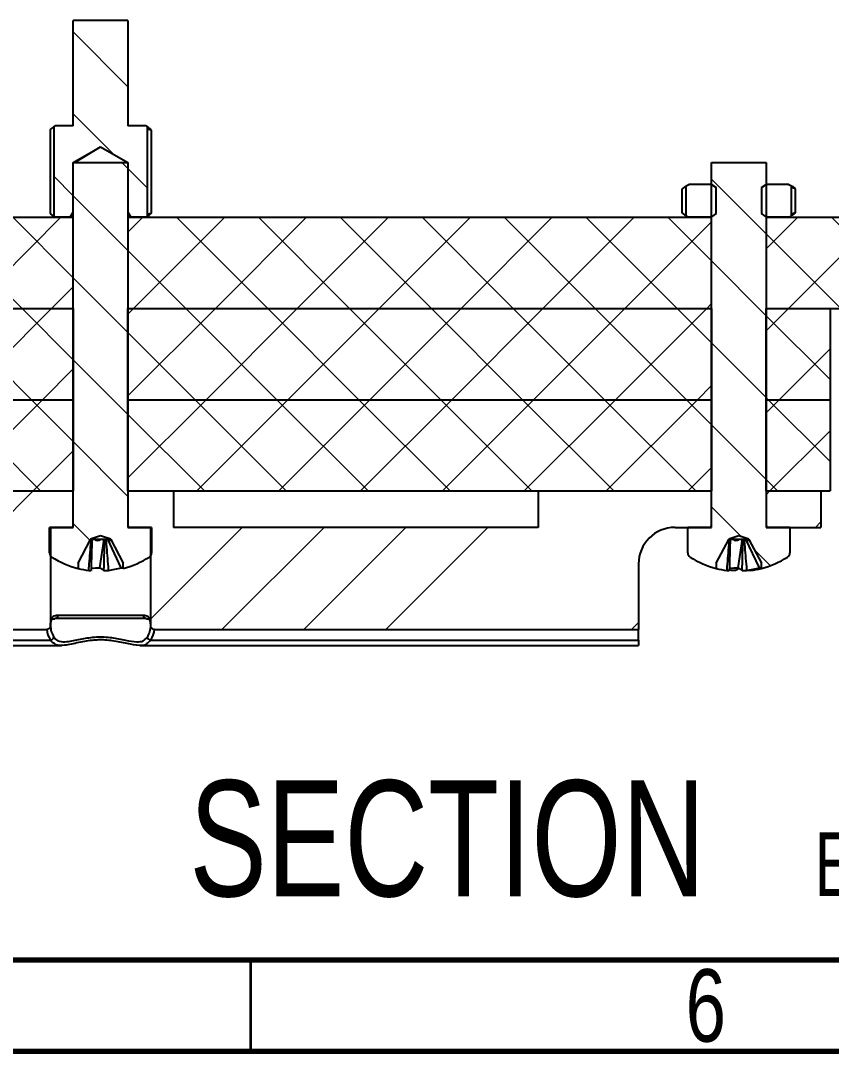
# Model space of a CAD drawing. Header units: millimetres. Extents: x 15 to 415, y 5 to 292.
# Drawn here: x 102.4 to 146.8, y 5 to 61.5 of the extents above; entities that cross this region are included whole.
import ezdxf

# ---------------------------------------------------------------- set-up
doc = ezdxf.new("R2010")
doc.units = ezdxf.units.MM
doc.styles.add('SLDTEXTSTYLE0', font='TXT', dxfattribs={"width": 0.75})

# ---------------------------------------------------------------- blocks, each defined once
blk = doc.blocks.new('SW_NOTE_0_3')
at = {"color": 0, "linetype": 'Continuous', "lineweight": 0, "attachment_point": 2, "style": 'SLDTEXTSTYLE0'}
for s, insert, char_height in [('SECTION', (17.363, 8.186), 6.35), ('E-E', (40.402, 5.347), 3.5)]:
    blk.add_mtext(s, dxfattribs=dict(at, insert=insert, char_height=char_height))

msp = doc.modelspace()

# ---------------------------------------------------------------- hatches: boundary and pattern name
at = {"linetype": 'Continuous', "lineweight": 18}
h = msp.add_hatch(dxfattribs=at)
h.set_pattern_fill('ANSI31', angle=90, style=0)
h.paths.add_polyline_path([(105.271, 50.992), (105.271, 53.715), (106.771, 54.581), (108.271, 53.715), (108.271, 50.992), (108.431, 50.715), (109.271, 50.715), (109.341, 50.756), (109.341, 55.675), (109.271, 55.715), (108.271, 55.715), (108.271, 61.49), (105.271, 61.49), (105.271, 55.715), (104.271, 55.715), (104.2, 55.675), (104.2, 50.756), (104.271, 50.715), (105.111, 50.715)], flags=0)
h = msp.add_hatch(dxfattribs=at)
h.set_pattern_fill('ANSI31', angle=90, style=0)
edge = h.paths.add_edge_path(flags=0)
edge.add_line((108.271, 53.715), (105.271, 53.715))
edge.add_line((105.271, 53.715), (105.271, 33.815))
edge.add_arc((105.171, 33.815), 0.1, 270, 360, ccw=False)
edge.add_line((105.171, 33.715), (103.971, 33.715))
edge.add_line((103.971, 33.715), (103.971, 32.319))
edge.add_arc((104.241, 32.319), 0.27, 180, 237.664)
edge.add_arc((106.771, 36.315), 5, 237.664, 255.7046)
edge.add_line((105.536, 31.47), (105.536, 31.761))
edge.add_line((105.536, 31.761), (106.214, 33.058))
edge.add_line((106.214, 33.058), (106.215, 33.065))
edge.add_line((106.215, 33.065), (106.771, 33.246))
edge.add_line((106.771, 33.246), (107.327, 33.065))
edge.add_line((107.327, 33.065), (107.327, 33.058))
edge.add_line((107.327, 33.058), (108.005, 31.761))
edge.add_line((108.005, 31.761), (108.005, 31.47))
edge.add_arc((106.771, 36.315), 5, 284.2954, 302.336)
edge.add_arc((109.301, 32.319), 0.27, 302.336, 360)
edge.add_line((109.571, 32.319), (109.571, 33.715))
edge.add_line((109.571, 33.715), (108.371, 33.715))
edge.add_arc((108.371, 33.815), 0.1, 180, 270, ccw=False)
edge.add_line((108.271, 33.815), (108.271, 53.715))
h = msp.add_hatch(dxfattribs=at)
h.set_pattern_fill('ANSI31', angle=90, style=0)
edge = h.paths.add_edge_path(flags=0)
edge.add_line((143.271, 53.715), (140.271, 53.715))
edge.add_line((140.271, 53.715), (140.271, 33.815))
edge.add_arc((140.171, 33.815), 0.1, 270, 360, ccw=False)
edge.add_line((140.171, 33.715), (138.971, 33.715))
edge.add_line((138.971, 33.715), (138.971, 32.319))
edge.add_arc((139.241, 32.319), 0.27, 180, 237.664)
edge.add_arc((141.771, 36.315), 5, 237.664, 255.7046)
edge.add_line((140.536, 31.47), (140.536, 31.761))
edge.add_line((140.536, 31.761), (141.214, 33.058))
edge.add_line((141.214, 33.058), (141.215, 33.065))
edge.add_line((141.215, 33.065), (141.771, 33.246))
edge.add_line((141.771, 33.246), (142.327, 33.065))
edge.add_line((142.327, 33.065), (142.327, 33.058))
edge.add_line((142.327, 33.058), (143.005, 31.761))
edge.add_line((143.005, 31.761), (143.005, 31.47))
edge.add_arc((141.771, 36.315), 5, 284.2954, 302.336)
edge.add_arc((144.301, 32.319), 0.27, 302.336, 360)
edge.add_line((144.571, 32.319), (144.571, 33.715))
edge.add_line((144.571, 33.715), (143.371, 33.715))
edge.add_arc((143.371, 33.815), 0.1, 180, 270, ccw=False)
edge.add_line((143.271, 33.815), (143.271, 53.715))
h = msp.add_hatch(dxfattribs=at)
h.set_pattern_fill('ANSI31', angle=90, style=0)
h.paths.add_polyline_path([(139.021, 52.515), (138.888, 52.439), (138.888, 50.792), (139.021, 50.715), (140.271, 50.715), (140.271, 50.741), (140.521, 50.916), (140.521, 52.34), (140.271, 52.515)], flags=0)
h = msp.add_hatch(dxfattribs=at)
h.set_pattern_fill('ANSI31', angle=90, style=0)
h.paths.add_polyline_path([(144.653, 52.439), (144.521, 52.515), (143.271, 52.515), (143.021, 52.34), (143.021, 50.916), (143.271, 50.741), (143.271, 50.715), (144.521, 50.715), (144.653, 50.792)], flags=0)
h = msp.add_hatch(dxfattribs=at)
h.set_pattern_fill('ANSI37', style=0)
h.paths.add_polyline_path([(105.271, 50.715), (100.185, 50.715), (100.185, 47.715), (101.22, 47.715), (101.22, 45.715), (105.271, 45.715)], flags=0)
h = msp.add_hatch(dxfattribs=at)
h.set_pattern_fill('ANSI37', style=0)
h.paths.add_polyline_path([(108.271, 45.715), (140.271, 45.715), (140.271, 50.715), (108.271, 50.715)], flags=0)
h = msp.add_hatch(dxfattribs=at)
h.set_pattern_fill('ANSI37', style=0)
h.paths.add_polyline_path([(150.271, 45.715), (150.271, 50.715), (143.271, 50.715), (143.271, 45.715)], flags=0)
h = msp.add_hatch(dxfattribs=at)
h.set_pattern_fill('ANSI37', angle=90, style=0)
h.paths.add_polyline_path([(105.271, 45.715), (57.187, 45.715), (57.187, 40.715), (105.271, 40.715)], flags=0)
h = msp.add_hatch(dxfattribs=at)
h.set_pattern_fill('ANSI37', angle=90, style=0)
h.paths.add_polyline_path([(140.271, 45.715), (108.271, 45.715), (108.271, 40.715), (140.271, 40.715)], flags=0)
h = msp.add_hatch(dxfattribs=at)
h.set_pattern_fill('ANSI37', angle=90, style=0)
h.paths.add_polyline_path([(143.271, 45.715), (143.271, 40.715), (146.771, 40.715), (146.771, 45.715)], flags=0)
h = msp.add_hatch(dxfattribs=at)
h.set_pattern_fill('ANSI37', style=0)
h.paths.add_polyline_path([(105.271, 40.715), (57.187, 40.715), (57.187, 35.715), (105.271, 35.715)], flags=0)
h = msp.add_hatch(dxfattribs=at)
h.set_pattern_fill('ANSI37', style=0)
h.paths.add_polyline_path([(140.271, 40.715), (108.271, 40.715), (108.271, 35.715), (140.271, 35.715)], flags=0)
h = msp.add_hatch(dxfattribs=at)
h.set_pattern_fill('ANSI37', style=0)
h.paths.add_polyline_path([(143.271, 40.715), (143.271, 35.715), (146.771, 35.715), (146.771, 40.715)], flags=0)
h = msp.add_hatch(dxfattribs=at)
h.set_pattern_fill('ANSI34', style=0)
edge = h.paths.add_edge_path(flags=0)
edge.add_line((92.771, 35.715), (92.771, 33.715))
edge.add_line((92.771, 33.715), (72.771, 33.715))
edge.add_line((72.771, 33.715), (72.771, 35.715))
edge.add_line((72.771, 35.715), (57.185, 35.715))
edge.add_line((57.185, 35.715), (57.185, 33.715))
edge.add_line((57.185, 33.715), (59.271, 33.715))
edge.add_arc((59.271, 31.715), 2, 0, 90, ccw=False)
edge.add_line((61.271, 31.715), (61.271, 28.115))
edge.add_line((61.271, 28.115), (103.823, 28.115))
edge.add_spline(control_points=[(103.823, 28.115), (103.828, 28.115), (103.833, 28.115), (103.838, 28.116), (103.86, 28.118), (103.881, 28.124), (103.901, 28.134), (103.92, 28.143), (103.938, 28.157), (103.953, 28.172), (103.974, 28.194), (103.991, 28.22), (104.002, 28.248), (104.014, 28.28), (104.021, 28.315), (104.021, 28.348)], knot_values=[0, 0, 0, 0, 0.000016, 0.000016, 0.000016, 0.000082, 0.000082, 0.000082, 0.000147, 0.000147, 0.000147, 0.00024, 0.00024, 0.00024, 0.000344, 0.000344, 0.000344, 0.000344], weights=[1, 1, 1, 1, 1, 1, 1, 1, 1, 1, 1, 1, 1, 1, 1, 1], degree=3, periodic=0)
edge.add_line((104.021, 28.348), (104.021, 33.715))
edge.add_line((104.021, 33.715), (105.271, 33.715))
edge.add_line((105.271, 33.715), (105.271, 35.715))
edge.add_line((105.271, 35.715), (92.771, 35.715))
h = msp.add_hatch(dxfattribs=at)
h.set_pattern_fill('ANSI34', style=0)
edge = h.paths.add_edge_path(flags=0)
edge.add_line((110.771, 35.715), (108.271, 35.715))
edge.add_line((108.271, 35.715), (108.271, 33.715))
edge.add_line((108.271, 33.715), (109.521, 33.715))
edge.add_line((109.521, 33.715), (109.521, 28.348))
edge.add_spline(control_points=[(109.521, 28.348), (109.521, 28.32), (109.525, 28.291), (109.534, 28.264), (109.542, 28.241), (109.552, 28.219), (109.566, 28.2), (109.578, 28.183), (109.592, 28.167), (109.608, 28.155), (109.624, 28.142), (109.642, 28.132), (109.66, 28.126), (109.679, 28.119), (109.699, 28.115), (109.719, 28.115)], knot_values=[0, 0, 0, 0, 0.000086, 0.000086, 0.000086, 0.000157, 0.000157, 0.000157, 0.000219, 0.000219, 0.000219, 0.000278, 0.000278, 0.000278, 0.000338, 0.000338, 0.000338, 0.000338], weights=[1, 1, 1, 1, 1, 1, 1, 1, 1, 1, 1, 1, 1, 1, 1, 1], degree=3, periodic=0)
edge.add_line((109.719, 28.115), (136.271, 28.115))
edge.add_line((136.271, 28.115), (136.271, 31.715))
edge.add_arc((138.271, 31.715), 2, 90, 180, ccw=False)
edge.add_line((138.271, 33.715), (140.271, 33.715))
edge.add_line((140.271, 33.715), (140.271, 35.715))
edge.add_line((140.271, 35.715), (130.771, 35.715))
edge.add_line((130.771, 35.715), (130.771, 33.715))
edge.add_line((130.771, 33.715), (110.771, 33.715))
edge.add_line((110.771, 33.715), (110.771, 35.715))
h = msp.add_hatch(dxfattribs=at)
h.set_pattern_fill('ANSI34', style=0)
h.paths.add_polyline_path([(146.271, 33.715), (146.271, 35.715), (143.271, 35.715), (143.271, 33.715)], flags=0)

# ---------------------------------------------------------------- linework, layer by layer
at = {"color": 7, "linetype": 'Continuous', "lineweight": 25}
for p, q in [((105.271, 55.715), (105.271, 61.49)), ((108.271, 61.49), (105.271, 61.49)), ((108.271, 61.49), (108.271, 55.715)), ((104.004, 55.49), (104.004, 50.94)), ((104.2, 55.675), (104.271, 55.715)), ((104.2, 55.675), (104.2, 50.756)), ((105.271, 55.715), (104.271, 55.715)), ((109.271, 55.715), (108.271, 55.715)), ((109.271, 55.715), (109.341, 55.675)), ((109.345, 55.672), (109.341, 55.675)), ((109.341, 50.756), (109.341, 55.675)), ((109.537, 55.49), (109.341, 55.548)), ((109.537, 55.49), (109.537, 50.94)), ((105.271, 53.715), (106.771, 54.581)), ((105.335, 53.715), (106.771, 54.581)), ((106.771, 54.581), (108.271, 53.715)), ((105.271, 50.992), (105.271, 53.715)), ((105.271, 33.815), (105.271, 53.715)), ((105.271, 53.715), (108.271, 53.715)), ((108.271, 53.715), (108.271, 50.992)), ((108.271, 53.715), (108.271, 33.815)), ((140.271, 33.815), (140.271, 53.715)), ((140.271, 53.715), (143.271, 53.715)), ((143.271, 53.715), (143.271, 33.815)), ((138.888, 52.439), (138.671, 52.27)), ((138.671, 50.961), (138.671, 52.27)), ((138.888, 52.439), (139.021, 52.515)), ((138.888, 50.792), (138.888, 52.439)), ((140.271, 52.515), (139.021, 52.515)), ((140.271, 52.515), (140.521, 52.34)), ((140.521, 50.916), (140.521, 52.34)), ((143.021, 52.34), (143.271, 52.515)), ((143.021, 52.34), (143.021, 50.916)), ((144.521, 52.515), (143.271, 52.515)), ((144.521, 52.515), (144.653, 52.439)), ((144.653, 50.792), (144.653, 52.439)), ((144.87, 52.27), (144.653, 52.343)), ((144.87, 50.961), (144.87, 52.27)), ((105.111, 50.715), (105.271, 50.992)), ((108.271, 50.992), (108.431, 50.715)), ((109.341, 50.878), (109.537, 50.94)), ((138.888, 50.792), (138.671, 50.961)), ((140.521, 50.916), (140.271, 50.741)), ((143.271, 50.741), (143.021, 50.916)), ((144.87, 50.961), (144.653, 50.887)), ((100.185, 50.715), (105.271, 50.715)), ((104.271, 50.715), (104.2, 50.756)), ((105.111, 50.715), (104.271, 50.715)), ((105.271, 45.715), (105.271, 50.715)), ((108.271, 50.715), (108.271, 45.715)), ((108.271, 50.715), (140.271, 50.715)), ((109.271, 50.715), (108.431, 50.715)), ((109.341, 50.756), (109.271, 50.715)), ((109.341, 50.756), (109.342, 50.756)), ((138.888, 50.792), (139.021, 50.715)), ((140.271, 50.715), (139.021, 50.715)), ((140.271, 50.741), (140.271, 50.715)), ((140.271, 45.715), (140.271, 50.715)), ((143.271, 50.715), (143.271, 50.741)), ((144.521, 50.715), (143.271, 50.715)), ((143.271, 50.715), (143.271, 45.715)), ((143.271, 50.715), (150.271, 50.715)), ((144.521, 50.715), (144.653, 50.792)), ((57.187, 45.715), (105.271, 45.715)), ((101.22, 45.715), (105.271, 45.715)), ((105.271, 45.715), (105.271, 40.715)), ((108.271, 40.715), (108.271, 45.715)), ((108.271, 45.715), (140.271, 45.715)), ((140.271, 45.715), (140.271, 40.715)), ((143.271, 40.715), (143.271, 45.715)), ((143.271, 45.715), (146.771, 45.715)), ((143.271, 45.715), (150.271, 45.715)), ((146.771, 45.715), (146.771, 40.715)), ((57.187, 40.715), (105.271, 40.715)), ((105.271, 40.715), (105.271, 35.715)), ((108.271, 35.715), (108.271, 40.715)), ((108.271, 40.715), (140.271, 40.715)), ((140.271, 40.715), (140.271, 35.715)), ((143.271, 35.715), (143.271, 40.715)), ((143.271, 40.715), (146.771, 40.715)), ((146.771, 40.715), (146.771, 35.715)), ((57.187, 35.715), (105.271, 35.715)), ((92.771, 35.715), (105.271, 35.715)), ((105.271, 33.715), (105.271, 35.715)), ((108.271, 35.715), (140.271, 35.715)), ((108.271, 35.715), (108.271, 33.715)), ((108.271, 35.715), (110.771, 35.715)), ((110.771, 35.715), (110.771, 33.715)), ((130.771, 35.715), (130.771, 33.715)), ((130.771, 35.715), (140.271, 35.715)), ((140.271, 33.715), (140.271, 35.715)), ((143.271, 35.715), (146.771, 35.715)), ((143.271, 35.715), (143.271, 33.715)), ((143.271, 35.715), (146.271, 35.715)), ((146.271, 35.715), (146.271, 33.715)), ((103.971, 32.319), (103.971, 33.715)), ((105.171, 33.715), (103.971, 33.715)), ((104.021, 33.715), (105.271, 33.715)), ((104.021, 33.715), (104.021, 28.348)), ((108.271, 33.715), (109.521, 33.715)), ((109.571, 33.715), (108.371, 33.715)), ((109.521, 28.348), (109.521, 33.715)), ((109.571, 33.715), (109.571, 32.319)), ((130.771, 33.715), (110.771, 33.715)), ((138.271, 33.715), (140.271, 33.715)), ((138.971, 32.319), (138.971, 33.715)), ((140.171, 33.715), (138.971, 33.715)), ((143.271, 33.715), (146.271, 33.715)), ((144.571, 33.715), (143.371, 33.715)), ((144.571, 33.715), (144.571, 32.319)), ((105.536, 31.761), (106.214, 33.058)), ((106.215, 33.065), (106.214, 33.058)), ((106.771, 33.246), (106.215, 33.065)), ((106.215, 33.065), (106.264, 33.065)), ((106.215, 33.065), (106.215, 33.065)), ((106.264, 33.065), (106.293, 33.065)), ((106.293, 33.065), (106.445, 33.065)), ((106.445, 33.065), (106.78, 33.065)), ((106.732, 31.503), (106.966, 33.065)), ((107.327, 33.065), (106.771, 33.246)), ((106.78, 33.065), (106.999, 33.065)), ((106.999, 33.065), (107.056, 33.065)), ((107.056, 33.065), (107.221, 33.065)), ((107.906, 31.503), (107.163, 33.065)), ((107.221, 33.065), (107.327, 33.065)), ((107.327, 33.058), (107.327, 33.065)), ((107.327, 33.058), (108.005, 31.761)), ((140.536, 31.761), (141.214, 33.058)), ((141.215, 33.065), (141.214, 33.058)), ((141.771, 33.246), (141.215, 33.065)), ((141.215, 33.065), (141.264, 33.065)), ((141.215, 33.065), (141.215, 33.065)), ((141.264, 33.065), (141.293, 33.065)), ((141.293, 33.065), (141.445, 33.065)), ((141.445, 33.065), (141.78, 33.065)), ((141.732, 31.503), (141.966, 33.065)), ((142.327, 33.065), (141.771, 33.246)), ((141.78, 33.065), (141.999, 33.065)), ((141.999, 33.065), (142.056, 33.065)), ((142.056, 33.065), (142.221, 33.065)), ((142.906, 31.503), (142.163, 33.065)), ((142.221, 33.065), (142.327, 33.065)), ((142.327, 33.058), (142.327, 33.065)), ((142.327, 33.058), (143.005, 31.761)), ((105.536, 31.761), (105.536, 31.47)), ((108.005, 31.47), (108.005, 31.761)), ((136.271, 31.715), (136.271, 28.115)), ((140.536, 31.761), (140.536, 31.47)), ((143.005, 31.47), (143.005, 31.761)), ((106.121, 31.361), (106.249, 31.361)), ((106.955, 31.361), (107.199, 31.361)), ((141.121, 31.361), (141.249, 31.361)), ((141.587, 31.361), (141.343, 31.361)), ((141.955, 31.361), (142.199, 31.361)), ((142.42, 31.361), (142.293, 31.361)), ((104.433, 28.915), (109.108, 28.915)), ((109.278, 28.715), (104.263, 28.715)), ((61.271, 28.115), (103.823, 28.115)), ((109.719, 28.115), (136.271, 28.115)), ((136.271, 27.533), (136.271, 28.115)), ((61.271, 27.533), (104.023, 27.533)), ((61.271, 27.248), (104.628, 27.248)), ((108.933, 27.248), (136.271, 27.248)), ((109.518, 27.533), (136.271, 27.533)), ((136.271, 27.533), (136.271, 27.248))]:
    msp.add_line(p, q, dxfattribs=at)
at = {"color": 8, "linetype": 'Continuous', "lineweight": 25}
for p, q in [((105.182, 50.715), (105.271, 50.876)), ((104.117, 28.68), (104.263, 28.715)), ((109.518, 27.533), (109.317, 27.351))]:
    msp.add_line(p, q, dxfattribs=at)
at = {"color": 7, "linetype": 'Continuous', "lineweight": 70}
for p, q in [((410, 10), (20, 10)), ((415, 5), (15, 5))]:
    msp.add_line(p, q, dxfattribs=at)
at = {"color": 7, "linetype": 'Continuous', "lineweight": 35}
msp.add_line((115, 10), (115, 5), dxfattribs=at)
at = {"color": 7, "linetype": 'Continuous', "lineweight": 25, "flags": 128}
for points in [[(141.343, 31.361), (141.253, 31.373), (141.248, 31.373)], [(142.293, 31.361), (142.321, 31.373), (142.336, 31.38)]]:
    msp.add_lwpolyline(points, dxfattribs=at)
at = {"color": 8, "linetype": 'Continuous', "lineweight": 25, "flags": 128}
for points in [[(104.046, 28.556), (104.048, 28.567), (104.049, 28.602)], [(109.492, 28.602), (109.494, 28.567), (109.496, 28.556)]]:
    msp.add_lwpolyline(points, dxfattribs=at)
at = {"color": 7, "linetype": 'Continuous', "lineweight": 25}
for centre, radius, start, end in [((105.171, 33.815), 0.1, 270, 0), ((108.371, 33.815), 0.1, 180, 270), ((138.271, 31.715), 2, 90, 180), ((140.171, 33.815), 0.1, 270, 0), ((143.371, 33.815), 0.1, 180, 270), ((104.241, 32.319), 0.27, 180, 237.664), ((109.301, 32.319), 0.27, 302.336, 0), ((139.241, 32.319), 0.27, 180, 237.664), ((144.301, 32.319), 0.27, 302.336, 0), ((106.771, 36.315), 5, 237.664, 255.7046), ((106.771, 36.315), 5, 284.2954, 302.336), ((141.771, 36.315), 5, 237.664, 255.7046), ((141.771, 36.315), 5, 284.2954, 302.336), ((106.662, 35.888), 4.56, 255.7003, 263.1825), ((106.378, 36.524), 5.033, 268.5494, 274.0388), ((107.221, 32.023), 0.714, 226.7613, 248.0588), ((106.657, 35.892), 4.563, 276.8196, 285.8902), ((108.028, 32.087), 0.596, 258.1822, 267.7959), ((141.662, 35.888), 4.56, 255.7003, 263.1825), ((141.378, 36.524), 5.033, 268.5494, 274.0388), ((141.341, 31.985), 0.671, 291.518, 309.85), ((142.221, 32.023), 0.714, 226.7613, 248.0588), ((141.657, 35.892), 4.563, 276.8196, 285.8902), ((141.879, 35.888), 4.559, 276.8172, 284.3), ((143.028, 32.087), 0.596, 258.1822, 267.7959), ((104.247, 28.901), 0.187, 275.0118, 4.2586), ((109.295, 28.901), 0.187, 175.7414, 264.9882), ((103.986, 27.76), 0.231, 279.3452, 345.9241), ((109.556, 27.76), 0.231, 194.0759, 260.6548)]:
    msp.add_arc(centre, radius, start, end, dxfattribs=at)
for centre, major_axis, ratio, start_param, end_param in [((106.705, 33.985), (0.477, 0.985), 0.120244, 2.830346, 2.850113), ((106.75, 33.985), (0.187, 0.982), 0.457928, 2.859197, 3.598023), ((106.837, 33.985), (-0.477, 0.985), 0.120244, 2.714014, 3.433072), ((141.705, 33.985), (0.477, 0.985), 0.120244, 2.830346, 2.850113), ((141.75, 33.985), (0.187, 0.982), 0.457928, 2.859197, 3.598023), ((141.837, 33.985), (-0.477, 0.985), 0.120244, 2.714014, 3.433072), ((106.771, 28.348), (2.75, 0), 0.643636, 2.998023, 3.141593), ((106.771, 28.348), (2.75, 0), 0.643636, 0, 0.14357)]:
    msp.add_ellipse(centre, major_axis=major_axis, ratio=ratio, start_param=start_param, end_param=end_param, dxfattribs=at)
at = {"color": 8, "linetype": 'Continuous', "lineweight": 25}
for centre, major_axis, ratio, start_param, end_param in [((106.771, 28.348), (2.75, 0), 0.643636, 3.141593, 3.514191), ((106.771, 28.348), (2.75, 0), 0.643636, 5.910587, 6.283185), ((106.771, 28.177), (2.95, 0), 0.6, 3.176799, 3.514191), ((106.771, 28.177), (2.95, 0), 0.6, 5.910587, 6.248297)]:
    msp.add_ellipse(centre, major_axis=major_axis, ratio=ratio, start_param=start_param, end_param=end_param, dxfattribs=at)
at = {"color": 7, "linetype": 'Continuous', "lineweight": 25}
for points, knots in [([(104.2, 55.675), (104.165, 55.65), (104.099, 55.604), (104.035, 55.526), (104.004, 55.49)], [0, 0, 0, 0, 0.533535, 1, 1, 1, 1]), ([(109.341, 55.666), (109.355, 55.661), (109.422, 55.634), (109.486, 55.554), (109.537, 55.49)], [0, 0, 0, 0, 0.2087332, 1, 1, 1, 1]), ([(144.87, 52.27), (144.83, 52.309), (144.758, 52.381), (144.684, 52.404), (144.65, 52.413)], [0, 0, 0, 0, 0.553146, 1, 1, 1, 1]), ([(104.004, 50.94), (104.042, 50.895), (104.107, 50.818), (104.173, 50.774), (104.2, 50.756)], [0, 0, 0, 0, 0.5853954, 1, 1, 1, 1]), ([(109.537, 50.94), (109.473, 50.856), (109.409, 50.771), (109.342, 50.757), (109.341, 50.757)], [0, 0, 0, 0, 0.985859, 1, 1, 1, 1]), ([(144.87, 50.961), (144.83, 50.921), (144.758, 50.849), (144.684, 50.827), (144.65, 50.817)], [0, 0, 0, 0, 0.553146, 1, 1, 1, 1]), ([(106.121, 31.361), (106.126, 31.427), (106.165, 31.904), (106.211, 32.473), (106.256, 32.974), (106.264, 33.065)], [0, 0, 0, 0, 0.1167429, 0.8393822, 1, 1, 1, 1]), ([(106.293, 33.065), (106.291, 32.974), (106.277, 32.473), (106.262, 31.904), (106.25, 31.427), (106.249, 31.361)], [0, 0, 0, 0, 0.160618, 0.883257, 1, 1, 1, 1]), ([(106.955, 31.361), (106.956, 31.427), (106.968, 31.904), (106.983, 32.473), (106.997, 32.974), (106.999, 33.065)], [0, 0, 0, 0, 0.116743, 0.839382, 1, 1, 1, 1]), ([(107.056, 33.065), (107.064, 32.974), (107.108, 32.473), (107.155, 31.904), (107.193, 31.427), (107.199, 31.361)], [0, 0, 0, 0, 0.160618, 0.883257, 1, 1, 1, 1]), ([(141.121, 31.361), (141.126, 31.427), (141.165, 31.904), (141.211, 32.473), (141.256, 32.974), (141.264, 33.065)], [0, 0, 0, 0, 0.116743, 0.839382, 1, 1, 1, 1]), ([(141.293, 33.065), (141.291, 32.974), (141.277, 32.473), (141.262, 31.904), (141.25, 31.427), (141.249, 31.361)], [0, 0, 0, 0, 0.160618, 0.883257, 1, 1, 1, 1]), ([(141.955, 31.361), (141.956, 31.427), (141.968, 31.904), (141.983, 32.473), (141.997, 32.974), (141.999, 33.065)], [0, 0, 0, 0, 0.116743, 0.839382, 1, 1, 1, 1]), ([(142.056, 33.065), (142.064, 32.974), (142.108, 32.473), (142.155, 31.904), (142.193, 31.427), (142.199, 31.361)], [0, 0, 0, 0, 0.160618, 0.883257, 1, 1, 1, 1]), ([(104.049, 28.602), (104.082, 28.694), (104.147, 28.881), (104.337, 28.904), (104.433, 28.915)], [0, 0, 0, 0, 0.494636, 1, 1, 1, 1]), ([(109.108, 28.915), (109.202, 28.905), (109.392, 28.883), (109.459, 28.697), (109.492, 28.602)], [0, 0, 0, 0, 0.490933, 1, 1, 1, 1]), ([(104.021, 28.348), (104.017, 28.314), (104.01, 28.25), (103.962, 28.175), (103.902, 28.13), (103.855, 28.116), (103.828, 28.115), (103.823, 28.115)], [0, 0, 0, 0, 0.301327, 0.570011, 0.761361, 0.953425, 1, 1, 1, 1]), ([(104.021, 28.349), (104.021, 28.353), (104.019, 28.422), (104.033, 28.49), (104.046, 28.555)], [0, 0, 0, 0, 0.059137, 1, 1, 1, 1]), ([(104.047, 28.548), (104.058, 28.585), (104.083, 28.667), (104.117, 28.685), (104.174, 28.716), (104.251, 28.713), (104.269, 28.712)], [0, 0, 0, 0, 0.257868, 0.576229, 0.902115, 1, 1, 1, 1]), ([(109.291, 28.71), (109.316, 28.71), (109.398, 28.71), (109.434, 28.676), (109.475, 28.648), (109.491, 28.565), (109.494, 28.547)], [0, 0, 0, 0, 0.154083, 0.506714, 0.891825, 1, 1, 1, 1]), ([(109.496, 28.555), (109.501, 28.533), (109.516, 28.464), (109.516, 28.396), (109.516, 28.349)], [0, 0, 0, 0, 0.312931, 1, 1, 1, 1]), ([(109.719, 28.115), (109.699, 28.117), (109.659, 28.121), (109.606, 28.153), (109.562, 28.2), (109.528, 28.267), (109.523, 28.32), (109.521, 28.348)], [0, 0, 0, 0, 0.176129, 0.351941, 0.536147, 0.745915, 1, 1, 1, 1]), ([(104.209, 27.704), (104.224, 27.682), (104.298, 27.571), (104.505, 27.445), (104.967, 27.439), (105.621, 27.587), (106.442, 27.734), (107.038, 27.719), (107.61, 27.647), (108.141, 27.532), (108.718, 27.428), (109.123, 27.465), (109.262, 27.624), (109.332, 27.704)], [0, 0, 0, 0, 0.0200497, 0.1009279, 0.1960512, 0.3291121, 0.4494262, 0.5782939, 0.5895904, 0.7134097, 0.8337671, 0.9163569, 1, 1, 1, 1]), ([(109.317, 27.351), (109.301, 27.335), (109.206, 27.24), (108.859, 27.236), (108.253, 27.335), (107.461, 27.518), (106.815, 27.56), (106.192, 27.523), (105.524, 27.397), (104.834, 27.248), (104.402, 27.222), (104.269, 27.326), (104.235, 27.352)], [0, 0, 0, 0, 0.020436, 0.11939, 0.259979, 0.40077, 0.5233, 0.558177, 0.694069, 0.84813, 0.961477, 1, 1, 1, 1])]:
    msp.add_open_spline(points, degree=3, knots=knots, dxfattribs=at)
at = {"color": 8, "linetype": 'Continuous', "lineweight": 25}
msp.add_open_spline([(104.235, 27.352), (104.175, 27.381), (104.091, 27.421), (104.038, 27.508), (104.023, 27.533)], degree=3, knots=[0, 0, 0, 0, 0.709735, 1, 1, 1, 1], dxfattribs=at)

# ---------------------------------------------------------------- block references
at = {"color": 7, "linetype": 'Continuous', "lineweight": 0}
msp.add_blockref('SW_NOTE_0_3', (108.431, 11.665), dxfattribs=at)

# ---------------------------------------------------------------- texts
at = {"color": 7, "linetype": 'Continuous', "lineweight": 0, "insert": (139.96, 9.504), "char_height": 3.969, "attachment_point": 2, "style": 'SLDTEXTSTYLE0'}
msp.add_mtext('6', dxfattribs=at)

doc.saveas('drawing.dxf')
